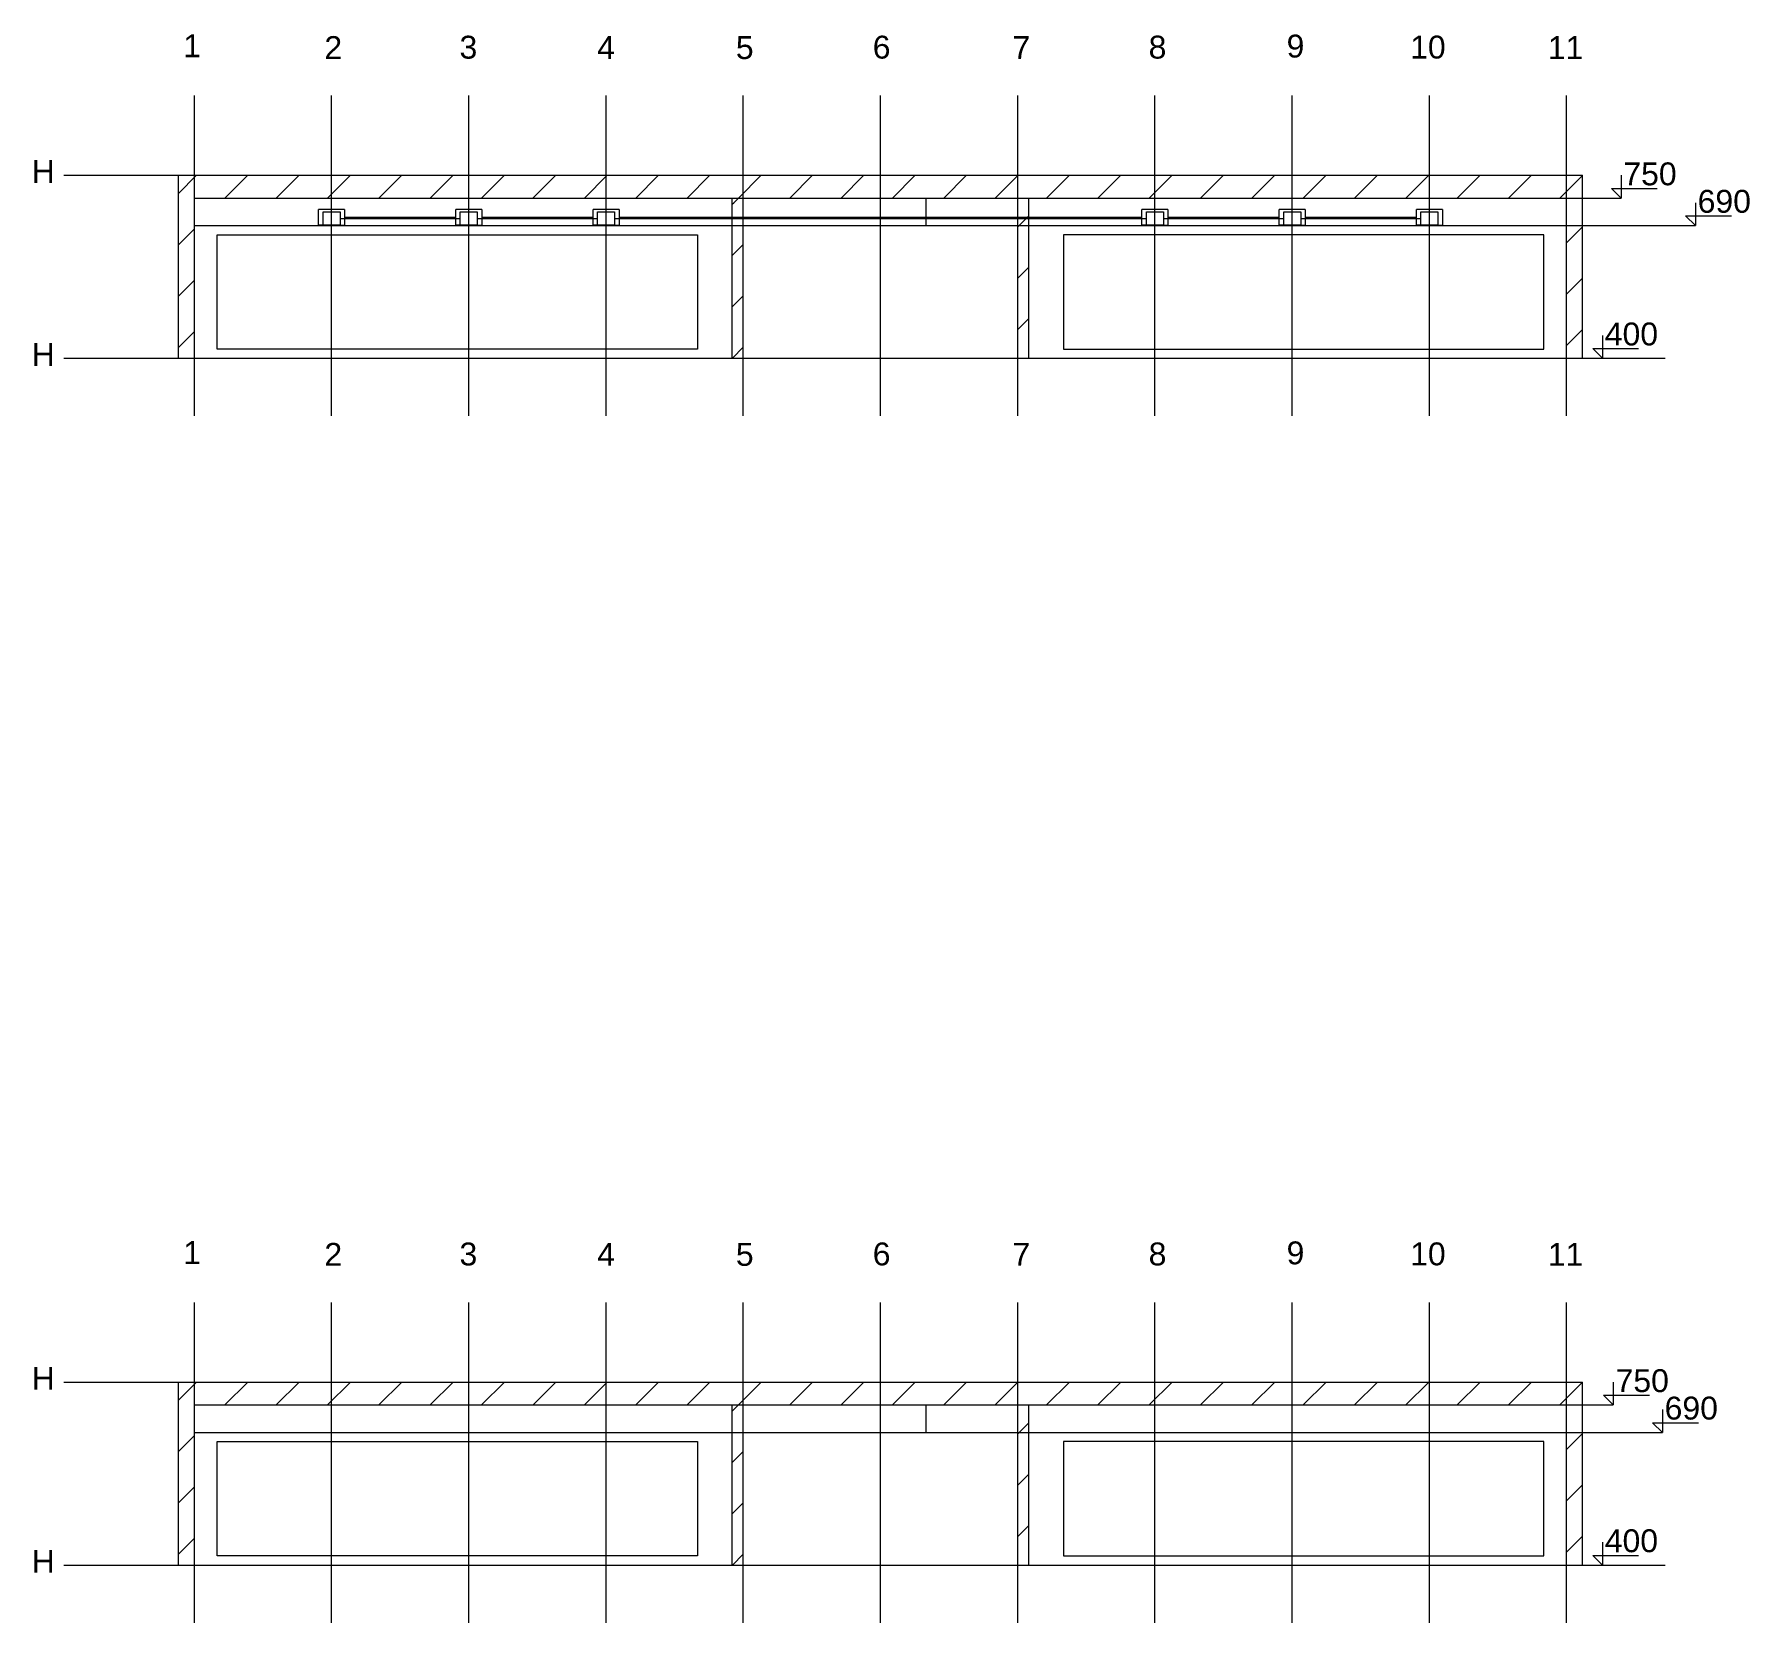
# Model space of a CAD drawing. Header units: millimetres. Extents: x 59762 to 60194, y -87842 to -87548.
# Drawn here: x 59804.22 to 59841.72, y -87641.02 to -87606.3 of the extents above; entities that cross this region are included whole.
import ezdxf

# ---------------------------------------------------------------- set-up
doc = ezdxf.new("R2010")
doc.units = ezdxf.units.MM
doc.linetypes.add('JIS_02_1.2', pattern=[2.5, 1.25, -1.25])
for name, color, linetype, lineweight in [('instalacja nawiewna', 150, 'Continuous', 20), ('opisy', 7, 'Continuous', 13), ('wymiary', 7, 'Continuous', 13), ('wywiewniki', 30, 'Continuous', 20)]:
    doc.layers.add(name, color=color, linetype=linetype, lineweight=lineweight)
doc.layers.add('osie', color=7, linetype='JIS_02_1.2', lineweight=5, transparency=0.7)
doc.layers.add('podkład', color=7, linetype='Continuous', lineweight=13, transparency=0.7)
doc.styles.get("Standard").update_dxf_attribs({"font": 'arial.ttf', "height": 0.02})
pattern_1 = [(45, (56799.78836, -93584.2136), (-0.56126601, 0.56126601), [])]
pattern_2 = [(45, (56799.78836, -93610.5923), (-0.56126601, 0.56126601), [])]

msp = doc.modelspace()

# ---------------------------------------------------------------- hatches: boundary and pattern name
at = {"layer": 'podkład'}
h = msp.add_hatch(dxfattribs=at)
h.set_pattern_fill('ANSI31', color=256, scale=0.25)
h.set_pattern_definition(pattern_1)
h.paths.add_polyline_path([(59807.723098, -87609.981195), (59807.723098, -87609.381195), (59807.373098, -87609.381195), (59807.373098, -87609.981195), (59807.373098, -87613.381195), (59807.723098, -87613.381195)])
h.paths.add_polyline_path([(59819.723098, -87609.981195), (59819.483098, -87609.981195), (59819.483098, -87613.381195), (59819.723098, -87613.381195)])
h.paths.add_polyline_path([(59825.963098, -87609.981195), (59825.723098, -87609.981195), (59825.723098, -87613.381195), (59825.963098, -87613.381195)])
h.paths.add_polyline_path([(59819.483098, -87609.381195), (59807.723098, -87609.381195), (59807.723098, -87609.881195), (59819.483098, -87609.881195)])
h.paths.add_polyline_path([(59819.723098, -87609.381195), (59819.483098, -87609.381195), (59819.483098, -87609.881195), (59819.723098, -87609.881195)])
h.paths.add_polyline_path([(59825.723098, -87609.381195), (59819.723098, -87609.381195), (59819.723098, -87609.881195), (59825.723098, -87609.881195)])
h.paths.add_polyline_path([(59837.723098, -87609.381195), (59825.963098, -87609.381195), (59825.963098, -87609.881195), (59837.723098, -87609.881195)])
h.paths.add_polyline_path([(59838.073098, -87609.981195), (59838.073098, -87609.381195), (59837.723098, -87609.381195), (59837.723098, -87609.981195), (59837.723098, -87613.381195), (59838.073098, -87613.381195)])
h = msp.add_hatch(dxfattribs=at)
h.set_pattern_fill('ANSI31', color=256, scale=0.25)
h.set_pattern_definition(pattern_1)
h.paths.add_polyline_path([(59819.483098, -87609.981195), (59819.723098, -87609.981195), (59819.723098, -87609.881195), (59819.483098, -87609.881195)])
h = msp.add_hatch(dxfattribs=at)
h.set_pattern_fill('ANSI31', color=256, scale=0.25)
h.set_pattern_definition(pattern_2)
h.paths.add_polyline_path([(59807.723098, -87636.359841), (59807.723098, -87635.759841), (59807.373098, -87635.759841), (59807.373098, -87636.359841), (59807.373098, -87639.759841), (59807.723098, -87639.759841)])
h.paths.add_polyline_path([(59819.723098, -87636.359841), (59819.483098, -87636.359841), (59819.483098, -87639.759841), (59819.723098, -87639.759841)])
h.paths.add_polyline_path([(59825.963098, -87636.359841), (59825.723098, -87636.359841), (59825.723098, -87639.759841), (59825.963098, -87639.759841)])
h.paths.add_polyline_path([(59819.483098, -87635.759841), (59807.723098, -87635.759841), (59807.723098, -87636.259841), (59819.483098, -87636.259841)])
h.paths.add_polyline_path([(59819.723098, -87635.759841), (59819.483098, -87635.759841), (59819.483098, -87636.259841), (59819.723098, -87636.259841)])
h.paths.add_polyline_path([(59825.723098, -87635.759841), (59819.723098, -87635.759841), (59819.723098, -87636.259841), (59825.723098, -87636.259841)])
h.paths.add_polyline_path([(59837.723098, -87635.759841), (59825.963098, -87635.759841), (59825.963098, -87636.259841), (59837.723098, -87636.259841)])
h.paths.add_polyline_path([(59838.073098, -87636.359841), (59838.073098, -87635.759841), (59837.723098, -87635.759841), (59837.723098, -87636.359841), (59837.723098, -87639.759841), (59838.073098, -87639.759841)])
h = msp.add_hatch(dxfattribs=at)
h.set_pattern_fill('ANSI31', color=256, scale=0.25)
h.set_pattern_definition(pattern_2)
h.paths.add_polyline_path([(59819.483098, -87636.359841), (59819.723098, -87636.359841), (59819.723098, -87636.259841), (59819.483098, -87636.259841)])

# ---------------------------------------------------------------- linework, layer by layer
at = {"layer": 'instalacja nawiewna', "ltscale": 20}
for p, q in [((59810.922098, -87610.473195), (59810.524098, -87610.473195)), ((59810.524098, -87610.473195), (59810.524098, -87610.481195)), ((59810.524098, -87610.481195), (59810.922098, -87610.481195)), ((59810.537098, -87610.473195), (59810.537098, -87610.178195)), ((59810.537098, -87610.178195), (59810.909098, -87610.178195)), ((59810.909098, -87610.178195), (59810.909098, -87610.473195)), ((59810.909098, -87610.325695), (59813.537098, -87610.325695)), ((59810.922098, -87610.481195), (59810.922098, -87610.473195)), ((59813.922098, -87610.473195), (59813.524098, -87610.473195)), ((59813.524098, -87610.473195), (59813.524098, -87610.481195)), ((59813.524098, -87610.481195), (59813.922098, -87610.481195)), ((59813.537098, -87610.473195), (59813.537098, -87610.178195)), ((59813.537098, -87610.178195), (59813.909098, -87610.178195)), ((59813.909098, -87610.178195), (59813.909098, -87610.473195)), ((59813.909098, -87610.325695), (59816.537098, -87610.325695)), ((59813.922098, -87610.481195), (59813.922098, -87610.473195)), ((59816.922098, -87610.473195), (59816.524098, -87610.473195)), ((59816.524098, -87610.473195), (59816.524098, -87610.481195)), ((59816.524098, -87610.481195), (59816.922098, -87610.481195)), ((59816.537098, -87610.473195), (59816.537098, -87610.178195)), ((59816.537098, -87610.178195), (59816.909098, -87610.178195)), ((59816.909098, -87610.178195), (59816.909098, -87610.473195)), ((59816.909098, -87610.325695), (59824.049542, -87610.325695)), ((59816.922098, -87610.481195), (59816.922098, -87610.473195)), ((59824.049542, -87610.325695), (59828.537098, -87610.325695)), ((59828.922098, -87610.473195), (59828.524098, -87610.473195)), ((59828.524098, -87610.473195), (59828.524098, -87610.481195)), ((59828.524098, -87610.481195), (59828.922098, -87610.481195)), ((59828.537098, -87610.473195), (59828.537098, -87610.178195)), ((59828.537098, -87610.178195), (59828.909098, -87610.178195)), ((59828.909098, -87610.178195), (59828.909098, -87610.473195)), ((59828.909098, -87610.325695), (59831.537098, -87610.325695)), ((59828.922098, -87610.481195), (59828.922098, -87610.473195)), ((59831.922098, -87610.473195), (59831.524098, -87610.473195)), ((59831.524098, -87610.473195), (59831.524098, -87610.481195)), ((59831.524098, -87610.481195), (59831.922098, -87610.481195)), ((59831.537098, -87610.473195), (59831.537098, -87610.178195)), ((59831.537098, -87610.178195), (59831.909098, -87610.178195)), ((59831.909098, -87610.178195), (59831.909098, -87610.473195)), ((59831.909098, -87610.325695), (59834.537098, -87610.325695)), ((59831.922098, -87610.481195), (59831.922098, -87610.473195)), ((59834.922098, -87610.473195), (59834.524098, -87610.473195)), ((59834.524098, -87610.473195), (59834.524098, -87610.481195)), ((59834.524098, -87610.481195), (59834.922098, -87610.481195)), ((59834.537098, -87610.473195), (59834.537098, -87610.178195)), ((59834.537098, -87610.178195), (59834.909098, -87610.178195)), ((59834.909098, -87610.178195), (59834.909098, -87610.473195)), ((59834.922098, -87610.481195), (59834.922098, -87610.473195))]:
    msp.add_line(p, q, dxfattribs=at)
at = {"layer": 'osie', "linetype": 'Continuous'}
for p, q in [((59807.723098, -87614.641195), (59807.723098, -87607.641195)), ((59810.723098, -87614.641195), (59810.723098, -87607.641195)), ((59813.723098, -87614.641195), (59813.723098, -87607.641195)), ((59816.723098, -87614.641195), (59816.723098, -87607.641195)), ((59819.723098, -87614.641195), (59819.723098, -87607.641195)), ((59822.723098, -87614.641195), (59822.723098, -87607.641195)), ((59825.723098, -87614.641195), (59825.723098, -87607.641195)), ((59828.723098, -87614.641195), (59828.723098, -87607.641195)), ((59831.723098, -87614.641195), (59831.723098, -87607.641195)), ((59834.723098, -87614.641195), (59834.723098, -87607.641195)), ((59837.723098, -87614.641195), (59837.723098, -87607.641195)), ((59804.873098, -87609.381195), (59838.073098, -87609.381195)), ((59804.873098, -87613.381195), (59839.873098, -87613.381195)), ((59807.723098, -87641.019841), (59807.723098, -87634.019841)), ((59810.723098, -87641.019841), (59810.723098, -87634.019841)), ((59813.723098, -87641.019841), (59813.723098, -87634.019841)), ((59816.723098, -87641.019841), (59816.723098, -87634.019841)), ((59819.723098, -87641.019841), (59819.723098, -87634.019841)), ((59822.723098, -87641.019841), (59822.723098, -87634.019841)), ((59825.723098, -87641.019841), (59825.723098, -87634.019841)), ((59828.723098, -87641.019841), (59828.723098, -87634.019841)), ((59831.723098, -87641.019841), (59831.723098, -87634.019841)), ((59834.723098, -87641.019841), (59834.723098, -87634.019841)), ((59837.723098, -87641.019841), (59837.723098, -87634.019841)), ((59804.873098, -87635.759841), (59838.073098, -87635.759841)), ((59804.873098, -87639.759841), (59839.873098, -87639.759841))]:
    msp.add_line(p, q, dxfattribs=at)
at = {"layer": 'podkład'}
for p, q in [((59807.373098, -87609.981195), (59807.373098, -87609.381195)), ((59807.373098, -87609.381195), (59807.723098, -87609.381195)), ((59807.723098, -87609.381195), (59837.723098, -87609.381195)), ((59837.723098, -87609.381195), (59838.073098, -87609.381195)), ((59838.073098, -87609.981195), (59838.073098, -87609.381195)), ((59807.373098, -87613.381195), (59807.373098, -87609.981195)), ((59807.723098, -87609.981195), (59807.723098, -87609.881195)), ((59807.723098, -87609.881195), (59837.723098, -87609.881195)), ((59807.723098, -87613.381195), (59807.723098, -87609.981195)), ((59819.483098, -87609.981195), (59819.483098, -87609.881195)), ((59819.483098, -87613.381195), (59819.483098, -87609.981195)), ((59819.723098, -87609.981195), (59819.723098, -87609.881195)), ((59819.723098, -87613.381195), (59819.723098, -87609.981195)), ((59825.723098, -87609.981195), (59825.723098, -87609.881195)), ((59825.723098, -87613.381195), (59825.723098, -87609.981195)), ((59825.963098, -87609.981195), (59825.963098, -87609.881195)), ((59825.963098, -87613.381195), (59825.963098, -87609.981195)), ((59837.723098, -87609.981195), (59837.723098, -87609.881195)), ((59837.723098, -87613.381195), (59837.723098, -87609.981195)), ((59838.073098, -87613.381195), (59838.073098, -87609.981195)), ((59807.723098, -87610.481195), (59837.723098, -87610.481195)), ((59807.373098, -87613.381195), (59807.723098, -87613.381195)), ((59807.723098, -87613.381195), (59837.723098, -87613.381195)), ((59837.723098, -87613.381195), (59838.073098, -87613.381195)), ((59807.373098, -87636.359841), (59807.373098, -87635.759841)), ((59807.373098, -87635.759841), (59807.723098, -87635.759841)), ((59807.723098, -87635.759841), (59837.723098, -87635.759841)), ((59837.723098, -87635.759841), (59838.073098, -87635.759841)), ((59838.073098, -87636.359841), (59838.073098, -87635.759841)), ((59807.373098, -87639.759841), (59807.373098, -87636.359841)), ((59807.723098, -87636.359841), (59807.723098, -87636.259841)), ((59807.723098, -87636.259841), (59837.723098, -87636.259841)), ((59807.723098, -87639.759841), (59807.723098, -87636.359841)), ((59819.483098, -87636.359841), (59819.483098, -87636.259841)), ((59819.483098, -87639.759841), (59819.483098, -87636.359841)), ((59819.723098, -87636.359841), (59819.723098, -87636.259841)), ((59819.723098, -87639.759841), (59819.723098, -87636.359841)), ((59825.723098, -87636.359841), (59825.723098, -87636.259841)), ((59825.723098, -87639.759841), (59825.723098, -87636.359841)), ((59825.963098, -87636.359841), (59825.963098, -87636.259841)), ((59825.963098, -87639.759841), (59825.963098, -87636.359841)), ((59837.723098, -87636.359841), (59837.723098, -87636.259841)), ((59837.723098, -87639.759841), (59837.723098, -87636.359841)), ((59838.073098, -87639.759841), (59838.073098, -87636.359841)), ((59807.723098, -87636.859841), (59837.723098, -87636.859841)), ((59807.373098, -87639.759841), (59807.723098, -87639.759841)), ((59807.723098, -87639.759841), (59837.723098, -87639.759841)), ((59837.723098, -87639.759841), (59838.073098, -87639.759841))]:
    msp.add_line(p, q, dxfattribs=at)
at = {"layer": 'podkład', "ltscale": 20}
for p, q in [((59823.723098, -87610.481195), (59823.723098, -87609.881195)), ((59823.723098, -87636.859841), (59823.723098, -87636.259841))]:
    msp.add_line(p, q, dxfattribs=at)
at = {"layer": 'podkład'}
for points in [[(59808.223098, -87610.681195), (59818.723098, -87610.681195), (59818.723098, -87613.181195), (59808.223098, -87613.181195)], [(59837.223098, -87610.681195), (59826.723098, -87610.681195), (59826.723098, -87613.181195), (59837.223098, -87613.181195)], [(59808.223098, -87637.059841), (59818.723098, -87637.059841), (59818.723098, -87639.559841), (59808.223098, -87639.559841)], [(59837.223098, -87637.059841), (59826.723098, -87637.059841), (59826.723098, -87639.559841), (59837.223098, -87639.559841)]]:
    msp.add_lwpolyline(points, close=True, dxfattribs=at)
at = {"layer": 'wymiary', "ltscale": 20}
for p, q in [((59838.912701, -87609.381195), (59838.912701, -87609.881195)), ((59838.912701, -87609.881195), (59838.700569, -87609.669063)), ((59838.700569, -87609.669063), (59839.700569, -87609.669063)), ((59837.723098, -87609.881195), (59838.912701, -87609.881195)), ((59840.536776, -87609.981195), (59840.536776, -87610.481195)), ((59837.723098, -87610.481195), (59840.536776, -87610.481195)), ((59840.536776, -87610.481195), (59840.324644, -87610.269063)), ((59840.324644, -87610.269063), (59841.324644, -87610.269063)), ((59838.506468, -87613.381195), (59838.294336, -87613.169063)), ((59838.294336, -87613.169063), (59839.294336, -87613.169063)), ((59838.506468, -87612.881195), (59838.506468, -87613.381195)), ((59838.743096, -87635.759841), (59838.743096, -87636.259841)), ((59837.723098, -87636.259841), (59838.743096, -87636.259841)), ((59838.743096, -87636.259841), (59838.530964, -87636.047709)), ((59838.530964, -87636.047709), (59839.530964, -87636.047709)), ((59839.815285, -87636.359841), (59839.815285, -87636.859841)), ((59839.815285, -87636.859841), (59839.603153, -87636.647709)), ((59839.603153, -87636.647709), (59840.603153, -87636.647709)), ((59837.723098, -87636.859841), (59839.815285, -87636.859841)), ((59838.506468, -87639.259841), (59838.506468, -87639.759841)), ((59838.506468, -87639.759841), (59838.294336, -87639.547709)), ((59838.294336, -87639.547709), (59839.294336, -87639.547709)), ((59838.324249, -87639.759841), (59838.688687, -87639.759841))]:
    msp.add_line(p, q, dxfattribs=at)
at = {"layer": 'wywiewniki', "ltscale": 20}
for p, q in [((59811.006598, -87610.128195), (59810.439598, -87610.128195)), ((59810.439598, -87610.473195), (59810.439598, -87610.128195)), ((59811.006598, -87610.128195), (59811.006598, -87610.473195)), ((59814.006598, -87610.128195), (59813.439598, -87610.128195)), ((59813.439598, -87610.473195), (59813.439598, -87610.128195)), ((59814.006598, -87610.128195), (59814.006598, -87610.473195)), ((59817.006598, -87610.128195), (59816.439598, -87610.128195)), ((59816.439598, -87610.473195), (59816.439598, -87610.128195)), ((59817.006598, -87610.128195), (59817.006598, -87610.473195)), ((59829.006598, -87610.128195), (59828.439598, -87610.128195)), ((59828.439598, -87610.473195), (59828.439598, -87610.128195)), ((59829.006598, -87610.128195), (59829.006598, -87610.473195)), ((59832.006598, -87610.128195), (59831.439598, -87610.128195)), ((59831.439598, -87610.473195), (59831.439598, -87610.128195)), ((59832.006598, -87610.128195), (59832.006598, -87610.473195)), ((59835.006598, -87610.128195), (59834.439598, -87610.128195)), ((59834.439598, -87610.473195), (59834.439598, -87610.128195)), ((59835.006598, -87610.128195), (59835.006598, -87610.473195)), ((59810.439598, -87610.473195), (59810.424098, -87610.473195)), ((59810.424098, -87610.473195), (59810.424098, -87610.481195)), ((59810.424098, -87610.481195), (59810.524098, -87610.481195)), ((59810.524098, -87610.473195), (59810.439598, -87610.473195)), ((59810.922098, -87610.473195), (59811.006598, -87610.473195)), ((59810.922098, -87610.481195), (59811.022098, -87610.481195)), ((59811.006598, -87610.300695), (59813.439598, -87610.300695)), ((59811.006598, -87610.473195), (59811.022098, -87610.473195)), ((59811.022098, -87610.473195), (59811.022098, -87610.481195)), ((59813.439598, -87610.473195), (59813.424098, -87610.473195)), ((59813.424098, -87610.473195), (59813.424098, -87610.481195)), ((59813.424098, -87610.481195), (59813.524098, -87610.481195)), ((59813.524098, -87610.473195), (59813.439598, -87610.473195)), ((59813.922098, -87610.473195), (59814.006598, -87610.473195)), ((59813.922098, -87610.481195), (59814.022098, -87610.481195)), ((59814.006598, -87610.300695), (59816.439598, -87610.300695)), ((59814.006598, -87610.473195), (59814.022098, -87610.473195)), ((59814.022098, -87610.473195), (59814.022098, -87610.481195)), ((59816.439598, -87610.473195), (59816.424098, -87610.473195)), ((59816.424098, -87610.473195), (59816.424098, -87610.481195)), ((59816.424098, -87610.481195), (59816.524098, -87610.481195)), ((59816.524098, -87610.473195), (59816.439598, -87610.473195)), ((59816.922098, -87610.473195), (59817.006598, -87610.473195)), ((59816.922098, -87610.481195), (59817.022098, -87610.481195)), ((59817.006598, -87610.300695), (59825.506598, -87610.300695)), ((59817.006598, -87610.473195), (59817.022098, -87610.473195)), ((59817.022098, -87610.473195), (59817.022098, -87610.481195)), ((59825.506598, -87610.300695), (59828.439598, -87610.300695)), ((59828.439598, -87610.473195), (59828.424098, -87610.473195)), ((59828.424098, -87610.473195), (59828.424098, -87610.481195)), ((59828.424098, -87610.481195), (59828.524098, -87610.481195)), ((59828.524098, -87610.473195), (59828.439598, -87610.473195)), ((59828.922098, -87610.473195), (59829.006598, -87610.473195)), ((59828.922098, -87610.481195), (59829.022098, -87610.481195)), ((59829.006598, -87610.300695), (59831.439598, -87610.300695)), ((59829.006598, -87610.473195), (59829.022098, -87610.473195)), ((59829.022098, -87610.473195), (59829.022098, -87610.481195)), ((59831.439598, -87610.473195), (59831.424098, -87610.473195)), ((59831.424098, -87610.473195), (59831.424098, -87610.481195)), ((59831.424098, -87610.481195), (59831.524098, -87610.481195)), ((59831.524098, -87610.473195), (59831.439598, -87610.473195)), ((59831.922098, -87610.473195), (59832.006598, -87610.473195)), ((59831.922098, -87610.481195), (59832.022098, -87610.481195)), ((59832.006598, -87610.300695), (59834.439598, -87610.300695)), ((59832.006598, -87610.473195), (59832.022098, -87610.473195)), ((59832.022098, -87610.473195), (59832.022098, -87610.481195)), ((59834.439598, -87610.473195), (59834.424098, -87610.473195)), ((59834.424098, -87610.473195), (59834.424098, -87610.481195)), ((59834.424098, -87610.481195), (59834.524098, -87610.481195)), ((59834.524098, -87610.473195), (59834.439598, -87610.473195)), ((59834.922098, -87610.473195), (59835.006598, -87610.473195)), ((59834.922098, -87610.481195), (59835.022098, -87610.481195)), ((59835.006598, -87610.473195), (59835.022098, -87610.473195)), ((59835.022098, -87610.473195), (59835.022098, -87610.481195))]:
    msp.add_line(p, q, dxfattribs=at)

# ---------------------------------------------------------------- texts
at = {"layer": 'opisy', "char_height": 0.5, "attachment_point": 1}
for s, insert in [('1 ', (59807.481351, -87606.300635)), ('2 ', (59810.566015, -87606.340841)), ('3 ', (59813.519494, -87606.332141)), ('4 ', (59816.530237, -87606.340841)), ('5 ', (59819.560918, -87606.340841)), ('6 ', (59822.553227, -87606.330834)), ('7 ', (59825.608836, -87606.340841)), ('8 ', (59828.585248, -87606.330834)), ('9 ', (59831.601082, -87606.307841)), ('10 ', (59834.301535, -87606.329786)), ('11 ', (59837.310559, -87606.339909)), ('H ', (59804.167177, -87609.050273)), ('H ', (59804.167177, -87613.050273)), ('1 ', (59807.481351, -87632.67928)), ('2 ', (59810.566015, -87632.719487)), ('3 ', (59813.519494, -87632.710787)), ('4 ', (59816.530237, -87632.719487)), ('5 ', (59819.560918, -87632.719487)), ('6 ', (59822.553227, -87632.70948)), ('7 ', (59825.608836, -87632.719487)), ('8 ', (59828.585248, -87632.70948)), ('9 ', (59831.601082, -87632.686487)), ('10 ', (59834.301535, -87632.708432)), ('11 ', (59837.310559, -87632.718555)), ('H ', (59804.167177, -87635.428919)), ('H ', (59804.167177, -87639.428919))]:
    msp.add_mtext_dynamic_manual_height_columns(s, width=0.9375, gutter_width=4.6875, heights=[0], dxfattribs=dict(at, insert=insert))
at = {"layer": 'wymiary', "ltscale": 20, "char_height": 0.5, "attachment_point": 1}
for s, insert in [('750', (59838.962423, -87609.100599)), ('690', (59840.586498, -87609.700599)), ('400', (59838.556189, -87612.600599)), ('750', (59838.792817, -87635.479245)), ('690', (59839.865007, -87636.079245)), ('400', (59838.556189, -87638.979245))]:
    msp.add_mtext_dynamic_manual_height_columns(s, width=1.6546559, gutter_width=2.5, heights=[0], dxfattribs=dict(at, insert=insert))

doc.saveas('drawing.dxf')
